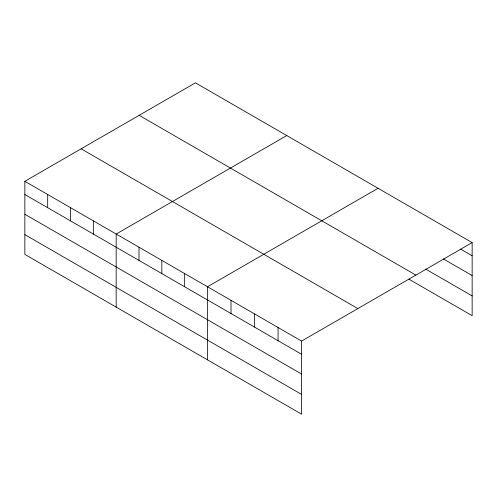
<?xml version="1.0" encoding="UTF-8"?>
<svg xmlns="http://www.w3.org/2000/svg" width="497" height="497" viewBox="0 0 497 497"><rect width="100%" height="100%" fill="white"/><g stroke="black" fill="none" stroke-linecap="round" stroke-linejoin="round"><path stroke-width="0.75" d="M24.85 181.312L301.573 341.079L301.573 414.169L24.85 254.402L24.85 181.312L195.427 82.831L472.15 242.598L472.15 315.688L408.975 279.215M286.744 135.557L116.168 234.037L116.168 307.121M378.062 188.282L207.491 286.763L207.491 359.847M301.573 341.079L472.15 242.598M460.725 249.196L472.15 255.793M443.249 258.875L472.15 275.562M425.78 269.15L472.15 295.92M139.135 115.335L415.859 275.102M81.141 148.814L357.865 308.581M24.85 194.507L301.573 354.274M24.85 214.269L301.573 374.036M24.85 234.634L301.573 394.401M278.053 327.498L278.053 340.693M254.532 313.918L254.532 327.113M231.012 300.337L231.012 313.532M184.66 273.58L184.66 286.775M161.829 260.397L161.829 273.592M138.998 247.22L138.998 260.409M93.343 220.854L93.343 234.05M70.512 207.678L70.512 220.867M47.681 194.495L47.681 207.69"/></g></svg>
